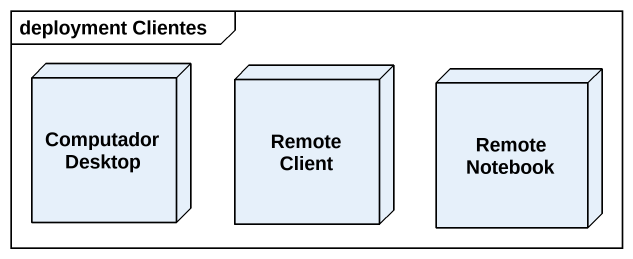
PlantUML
@startuml
mainframe deployment Clientes
node "Computador Desktop" as Computador_Desktop
node "Remote Client" as Remote_Client
node "Remote Notebook" as Remote_Notebook
@enduml
